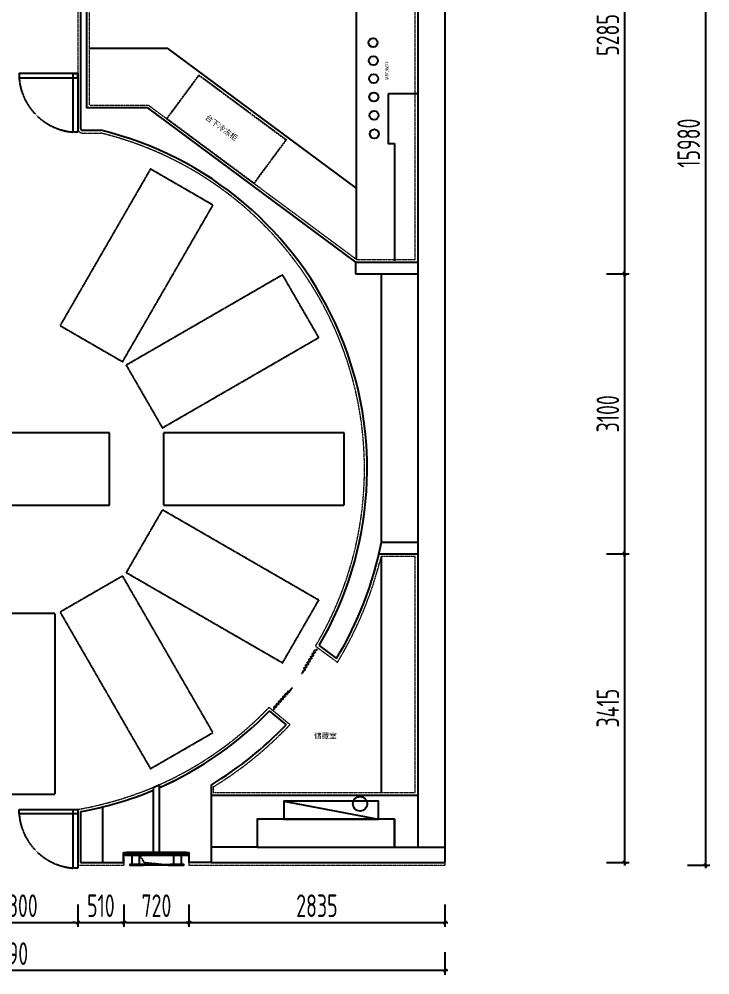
# Model space of a CAD drawing. Header units: millimetres. Extents: x 1392226 to 1407855, y -89890 to -71308.
# Drawn here: x 1400207 to 1407855, y -89890 to -79315 of the extents above; entities that cross this region are included whole.
import ezdxf

# ---------------------------------------------------------------- set-up
doc = ezdxf.new("R2010")
doc.units = ezdxf.units.MM
doc.header["$LTSCALE"] = 15
for name, pattern in [('DASH', [0.35, 0.25, -0.1]), ('DASHED2', [0.375, 0.25, -0.125]), ('M-CENTER', [11.25, 7.5, -1.25, 1.25, -1.25])]:
    doc.linetypes.add(name, pattern=pattern)
for name, color, linetype in [('A-DIM--土建尺寸', 44, 'Continuous'), ('A-FIRE-消防栓', 16, 'Continuous'), ('A-WALL-墙体', 160, 'Continuous'), ('FF-DOOR--门', 60, 'Continuous'), ('FF-FURN-活动家具', 51, 'Continuous'), ('FF-HIGH-CABINET 3-固定家具(悬空)', 30, 'Continuous'), ('FF-SHORT CABINET-固定家具（落地、不到顶）', 40, 'Continuous'), ('FF-TEXT--区域文字', 50, 'Continuous'), ('PJ3-【固定家私（落地、不到顶）】Furniture（to_the_floor_below_ceiling）', 30, 'Continuous'), ('TEXT', 12, 'Continuous')]:
    doc.layers.add(name, color=color, linetype=linetype)
doc.layers.add('FF-FINISH-墙体完成面', color=20, linetype='M-CENTER', lineweight=13)
doc.styles.add('CCD-DIM', font='archs.shx', dxfattribs={"width": 0.75})
doc.styles.add('TongRui-JC', font='times.ttf')
doc.dimstyles.new('CCD_DIM_100', dxfattribs={"dimscale": 100, "dimtxt": 2.5, "dimasz": 0.3, "dimexe": 0.5, "dimexo": 1.5, "dimgap": 0.6, "dimtad": 1, "dimdec": 0, "dimrnd": 5, "dimzin": 12, "dimdsep": 46, "dimtxsty": 'CCD-DIM', "dimblk": 'CCD_Dimension_Tick', "dimcen": 0.125, "dimclrd": 44, "dimclre": 44, "dimclrt": 50, "dimadec": 0, "dimazin": 0, "dimtfac": 1, "dimtdec": 0, "dimtix": 1, "dimtmove": 1, "dimatfit": 3, "dimldrblk": 'CCD_Leader_Dot', "dimfxl": 2, "dimfxlon": 1, "dimtvp": 1, "dimtolj": 1, "dimtzin": 0, "dimarcsym": 0})

# ---------------------------------------------------------------- blocks, each defined once
blk = doc.blocks.new('做成ACAD TuKuai0099')
at = {"linetype": 'Continuous'}
blk.add_line((725, 142), (764, 142), dxfattribs=at)
blk.add_lwpolyline([(764, 142, 10, 0, 0), (784, 142, 0, 0, 0)], format="xyseb", dxfattribs=at)
for centre, major_axis, ratio, start_param, end_param in [((457, 142), (-6.52, -6.52), 0.999999, -0.785399, 2.356197), ((476, 142), (-6.52, 6.52), 1, 3.926991, 7.068583), ((494, 142), (-6.52, -6.52), 0.999999, -0.785399, 2.356197), ((513, 142), (-6.52, -6.52), 1, 2.356194, 5.497787), ((531, 142), (-6.52, -6.52), 0.999999, -0.785399, 2.356197), ((550, 142), (-6.52, 6.52), 1, 3.926991, 7.068583), ((568, 142), (-6.52, -6.52), 0.999999, -0.785399, 2.356197), ((586, 142), (-6.52, -6.52), 1, 2.356194, 5.497787), ((605, 142), (-6.52, -6.52), 0.999999, -0.785399, 2.356197), ((623, 142), (-6.52, 6.52), 1, 3.926991, 7.068583), ((642, 142), (-6.52, 6.52), 0.999999, 0.785399, 3.926994), ((660, 142), (-6.52, -6.52), 1, 2.356194, 5.497787), ((679, 142), (-6.52, 6.52), 0.999999, 0.785399, 3.926994), ((697, 142), (-6.52, 6.52), 1, 3.926991, 7.068583), ((715, 142), (-6.52, 6.52), 0.999999, 0.785399, 3.926994)]:
    blk.add_ellipse(centre, major_axis=major_axis, ratio=ratio, start_param=start_param, end_param=end_param, dxfattribs=at)
blk = doc.blocks.new('CCD_Dimension_Tick')
at = {"color": 0, "linetype": 'ByBlock', "lineweight": -2}
for p, q in [((-1.09, 0), (0, 0)), ((0, 0), (1.09, 0))]:
    blk.add_line(p, q, dxfattribs=at)
at = {"color": 0, "linetype": 'Continuous', "lineweight": -2, "const_width": 0.608}
blk.add_lwpolyline([(-0.61, -0.61), (0.61, 0.61)], dxfattribs=at)
blk = doc.blocks.new('*D21')
at = {"layer": 'A-DIM--土建尺寸', "color": 44, "lineweight": -2, "ltscale": 100, "transparency": 16777216}
for p, q in [((1406710, -76848), (1406960, -76848)), ((1406910, -76878), (1406910, -82103)), ((1406710, -82133), (1406960, -82133))]:
    blk.add_line(p, q, dxfattribs=at)
at = {"layer": 'DEFPOINTS', "color": 0, "ltscale": 100, "transparency": 16777216}
for p in [(1405032, -76848), (1404622, -82133), (1406910, -82133)]:
    blk.add_point(p, dxfattribs=at)
at = {"layer": 'A-DIM--土建尺寸', "color": 44, "lineweight": -2, "ltscale": 100, "transparency": 16777216, "xscale": 30, "yscale": 30, "zscale": 30}
for p, rotation in [((1406910, -76848), 90), ((1406910, -82133), 270)]:
    blk.add_blockref('CCD_Dimension_Tick', p, dxfattribs=dict(at, rotation=rotation))
at = {"layer": 'A-DIM--土建尺寸', "color": 50, "ltscale": 100, "transparency": 16777216, "insert": (1406725, -79490), "char_height": 250, "attachment_point": 5, "rotation": 90, "style": 'CCD-DIM'}
blk.add_mtext('\\A1;5285', dxfattribs=at)
blk = doc.blocks.new('CCD_Leader_Dot')
at = {"color": 0, "linetype": 'ByBlock'}
blk.add_line((-5, 0), (-10, 0), dxfattribs=at)
at = {"color": 0, "linetype": 'ByBlock', "const_width": 5}
blk.add_lwpolyline([(-2.5, 0, 1), (2.5, 0, 1)], format="xyb", close=True, dxfattribs=at)
blk = doc.blocks.new('*D22')
at = {"layer": 'A-DIM--土建尺寸', "color": 44, "lineweight": -2, "ltscale": 100, "transparency": 16777216}
for p, q in [((1406710, -82133), (1406960, -82133)), ((1406910, -82163), (1406910, -85201)), ((1406710, -85231), (1406960, -85231))]:
    blk.add_line(p, q, dxfattribs=at)
at = {"layer": 'DEFPOINTS', "color": 0, "ltscale": 100, "transparency": 16777216}
for p in [(1404622, -82133), (1404622, -85231), (1406910, -85231)]:
    blk.add_point(p, dxfattribs=at)
at = {"layer": 'A-DIM--土建尺寸', "color": 44, "lineweight": -2, "ltscale": 100, "transparency": 16777216, "xscale": 30, "yscale": 30, "zscale": 30}
for p, rotation in [((1406910, -82133), 90), ((1406910, -85231), 270)]:
    blk.add_blockref('CCD_Dimension_Tick', p, dxfattribs=dict(at, rotation=rotation))
at = {"layer": 'A-DIM--土建尺寸', "color": 50, "ltscale": 100, "transparency": 16777216, "insert": (1406725, -83682), "char_height": 250, "attachment_point": 5, "rotation": 90, "style": 'CCD-DIM'}
blk.add_mtext('\\A1;3100', dxfattribs=at)
blk = doc.blocks.new('*D23')
at = {"layer": 'A-DIM--土建尺寸', "color": 44, "lineweight": -2, "ltscale": 100, "transparency": 16777216}
for p, q in [((1406710, -85231), (1406960, -85231)), ((1406910, -85261), (1406910, -88618)), ((1406710, -88648), (1406960, -88648))]:
    blk.add_line(p, q, dxfattribs=at)
at = {"layer": 'DEFPOINTS', "color": 0, "ltscale": 100, "transparency": 16777216}
for p in [(1404622, -85231), (1404922, -88648), (1406910, -88648)]:
    blk.add_point(p, dxfattribs=at)
at = {"layer": 'A-DIM--土建尺寸', "color": 44, "lineweight": -2, "ltscale": 100, "transparency": 16777216, "xscale": 30, "yscale": 30, "zscale": 30}
for p, rotation in [((1406910, -85231), 90), ((1406910, -88648), 270)]:
    blk.add_blockref('CCD_Dimension_Tick', p, dxfattribs=dict(at, rotation=rotation))
at = {"layer": 'A-DIM--土建尺寸', "color": 50, "ltscale": 100, "transparency": 16777216, "insert": (1406725, -86939), "char_height": 250, "attachment_point": 5, "rotation": 90, "style": 'CCD-DIM'}
blk.add_mtext('\\A1;3415', dxfattribs=at)
blk = doc.blocks.new('*D36')
at = {"layer": 'A-DIM--土建尺寸', "color": 44, "lineweight": -2, "ltscale": 100, "transparency": 16777216}
for p, q in [((1399557, -89110), (1399557, -89360)), ((1400857, -89110), (1400857, -89360)), ((1399587, -89310), (1400827, -89310))]:
    blk.add_line(p, q, dxfattribs=at)
at = {"layer": 'DEFPOINTS', "color": 0, "ltscale": 100, "transparency": 16777216}
for p in [(1399557, -88678), (1400857, -88678), (1400857, -89310)]:
    blk.add_point(p, dxfattribs=at)
at = {"layer": 'A-DIM--土建尺寸', "color": 44, "lineweight": -2, "ltscale": 100, "transparency": 16777216, "xscale": 30, "yscale": 30, "zscale": 30, "rotation": 180}
blk.add_blockref('CCD_Dimension_Tick', (1399557, -89310), dxfattribs=at)
at = {"layer": 'A-DIM--土建尺寸', "color": 44, "lineweight": -2, "ltscale": 100, "transparency": 16777216, "xscale": 30, "yscale": 30, "zscale": 30}
blk.add_blockref('CCD_Dimension_Tick', (1400857, -89310), dxfattribs=at)
at = {"layer": 'A-DIM--土建尺寸', "color": 50, "ltscale": 100, "transparency": 16777216, "insert": (1400207, -89125), "char_height": 250, "attachment_point": 5, "style": 'CCD-DIM'}
blk.add_mtext('\\A1;1300', dxfattribs=at)
blk = doc.blocks.new('*D18')
at = {"layer": 'A-DIM--土建尺寸', "color": 44, "lineweight": -2, "ltscale": 100, "transparency": 16777216}
for p, q in [((1395232, -89640), (1395232, -89890)), ((1404922, -89640), (1404922, -89890)), ((1395262, -89840), (1404892, -89840))]:
    blk.add_line(p, q, dxfattribs=at)
at = {"layer": 'DEFPOINTS', "color": 0, "ltscale": 100, "transparency": 16777216}
for p in [(1395232, -88678), (1404922, -88678), (1404922, -89840)]:
    blk.add_point(p, dxfattribs=at)
at = {"layer": 'A-DIM--土建尺寸', "color": 44, "lineweight": -2, "ltscale": 100, "transparency": 16777216, "xscale": 30, "yscale": 30, "zscale": 30, "rotation": 180}
blk.add_blockref('CCD_Dimension_Tick', (1395232, -89840), dxfattribs=at)
at = {"layer": 'A-DIM--土建尺寸', "color": 44, "lineweight": -2, "ltscale": 100, "transparency": 16777216, "xscale": 30, "yscale": 30, "zscale": 30}
blk.add_blockref('CCD_Dimension_Tick', (1404922, -89840), dxfattribs=at)
at = {"layer": 'A-DIM--土建尺寸', "color": 50, "ltscale": 100, "transparency": 16777216, "insert": (1400077, -89655), "char_height": 250, "attachment_point": 5, "style": 'CCD-DIM'}
blk.add_mtext('\\A1;9690', dxfattribs=at)
blk = doc.blocks.new('*D37')
at = {"layer": 'A-DIM--土建尺寸', "color": 44, "lineweight": -2, "ltscale": 100, "transparency": 16777216}
for p, q in [((1400857, -89110), (1400857, -89360)), ((1401367, -89110), (1401367, -89360)), ((1400827, -89310), (1400797, -89310)), ((1400857, -89310), (1401367, -89310)), ((1401397, -89310), (1401427, -89310))]:
    blk.add_line(p, q, dxfattribs=at)
at = {"layer": 'DEFPOINTS', "color": 0, "ltscale": 100, "transparency": 16777216}
for p in [(1400857, -88678), (1401367, -88678), (1401367, -89310)]:
    blk.add_point(p, dxfattribs=at)
at = {"layer": 'A-DIM--土建尺寸', "color": 44, "lineweight": -2, "ltscale": 100, "transparency": 16777216, "xscale": 30, "yscale": 30, "zscale": 30}
blk.add_blockref('CCD_Dimension_Tick', (1400857, -89310), dxfattribs=at)
at = {"layer": 'A-DIM--土建尺寸', "color": 44, "lineweight": -2, "ltscale": 100, "transparency": 16777216, "xscale": 30, "yscale": 30, "zscale": 30, "rotation": 180}
blk.add_blockref('CCD_Dimension_Tick', (1401367, -89310), dxfattribs=at)
at = {"layer": 'A-DIM--土建尺寸', "color": 50, "ltscale": 100, "transparency": 16777216, "insert": (1401112, -89125), "char_height": 250, "attachment_point": 5, "style": 'CCD-DIM'}
blk.add_mtext('\\A1;510', dxfattribs=at)
blk = doc.blocks.new('*D38')
at = {"layer": 'A-DIM--土建尺寸', "color": 44, "lineweight": -2, "ltscale": 100, "transparency": 16777216}
for p, q in [((1401367, -89110), (1401367, -89360)), ((1402087, -89110), (1402087, -89360)), ((1401397, -89310), (1402057, -89310))]:
    blk.add_line(p, q, dxfattribs=at)
at = {"layer": 'DEFPOINTS', "color": 0, "ltscale": 100, "transparency": 16777216}
for p in [(1401367, -88678), (1402087, -88678), (1402087, -89310)]:
    blk.add_point(p, dxfattribs=at)
at = {"layer": 'A-DIM--土建尺寸', "color": 44, "lineweight": -2, "ltscale": 100, "transparency": 16777216, "xscale": 30, "yscale": 30, "zscale": 30, "rotation": 180}
blk.add_blockref('CCD_Dimension_Tick', (1401367, -89310), dxfattribs=at)
at = {"layer": 'A-DIM--土建尺寸', "color": 44, "lineweight": -2, "ltscale": 100, "transparency": 16777216, "xscale": 30, "yscale": 30, "zscale": 30}
blk.add_blockref('CCD_Dimension_Tick', (1402087, -89310), dxfattribs=at)
at = {"layer": 'A-DIM--土建尺寸', "color": 50, "ltscale": 100, "transparency": 16777216, "insert": (1401727, -89125), "char_height": 250, "attachment_point": 5, "style": 'CCD-DIM'}
blk.add_mtext('\\A1;720', dxfattribs=at)
blk = doc.blocks.new('*D39')
at = {"layer": 'A-DIM--土建尺寸', "color": 44, "lineweight": -2, "ltscale": 100, "transparency": 16777216}
for p, q in [((1402087, -89110), (1402087, -89360)), ((1404922, -89110), (1404922, -89360)), ((1402117, -89310), (1404892, -89310))]:
    blk.add_line(p, q, dxfattribs=at)
at = {"layer": 'DEFPOINTS', "color": 0, "ltscale": 100, "transparency": 16777216}
for p in [(1402087, -88678), (1404922, -88678), (1404922, -89310)]:
    blk.add_point(p, dxfattribs=at)
at = {"layer": 'A-DIM--土建尺寸', "color": 44, "lineweight": -2, "ltscale": 100, "transparency": 16777216, "xscale": 30, "yscale": 30, "zscale": 30, "rotation": 180}
blk.add_blockref('CCD_Dimension_Tick', (1402087, -89310), dxfattribs=at)
at = {"layer": 'A-DIM--土建尺寸', "color": 44, "lineweight": -2, "ltscale": 100, "transparency": 16777216, "xscale": 30, "yscale": 30, "zscale": 30}
blk.add_blockref('CCD_Dimension_Tick', (1404922, -89310), dxfattribs=at)
at = {"layer": 'A-DIM--土建尺寸', "color": 50, "ltscale": 100, "transparency": 16777216, "insert": (1403504, -89125), "char_height": 250, "attachment_point": 5, "style": 'CCD-DIM'}
blk.add_mtext('\\A1;2835', dxfattribs=at)
blk = doc.blocks.new('*D40')
at = {"layer": 'A-DIM--土建尺寸', "color": 44, "lineweight": -2, "ltscale": 100, "transparency": 16777216}
for p, q in [((1407605, -72697), (1407855, -72697)), ((1407805, -72727), (1407805, -88648)), ((1407605, -88678), (1407855, -88678))]:
    blk.add_line(p, q, dxfattribs=at)
at = {"layer": 'DEFPOINTS', "color": 0, "ltscale": 100, "transparency": 16777216}
for p in [(1405372, -72697), (1404922, -88678), (1407805, -88678)]:
    blk.add_point(p, dxfattribs=at)
at = {"layer": 'A-DIM--土建尺寸', "color": 44, "lineweight": -2, "ltscale": 100, "transparency": 16777216, "xscale": 30, "yscale": 30, "zscale": 30}
for p, rotation in [((1407805, -72697), 90), ((1407805, -88678), 270)]:
    blk.add_blockref('CCD_Dimension_Tick', p, dxfattribs=dict(at, rotation=rotation))
at = {"layer": 'A-DIM--土建尺寸', "color": 50, "ltscale": 100, "transparency": 16777216, "insert": (1407620, -80687), "char_height": 250, "attachment_point": 5, "rotation": 90, "style": 'CCD-DIM'}
blk.add_mtext('\\A1;15980', dxfattribs=at)

msp = doc.modelspace()

# ---------------------------------------------------------------- linework, layer by layer
at = {"layer": 'A-FIRE-消防栓', "color": 16}
msp.add_circle((1403981.9, -87997.8), 80, dxfattribs=at)
at = {"layer": 'A-WALL-墙体'}
for p, q in [((1403528.6, -86244.7), (1403722.6, -86388)), ((1402332.8, -87789.4), (1402332.8, -88647.5)), ((1401131.8, -88032.1), (1401131.8, -88647.5)), ((1401363.9, -88535.5), (1402089.9, -88535.5))]:
    msp.add_line(p, q, dxfattribs=at)
for points in [[(1404621.8, -76847.5), (1404621.8, -88477.5)], [(1404921.8, -76847.5), (1404921.8, -88477.5)], [(1404621.8, -80142.5), (1404291.5, -80142.5)], [(1404291.5, -80142.5), (1404291.5, -80692.5), (1404361.5, -80692.5)], [(1400886.8, -80291), (1400886.9, -80524.9)], [(1401628.7, -80296.9), (1403930.9, -82002.8), (1404621.8, -82002.8)], [(1404361.5, -80692.5), (1404361.5, -81989.9)], [(1403930.9, -82002.8), (1403930.9, -82132.8)], [(1403930.9, -82132.8), (1404621.8, -82132.8)], [(1404219.4, -85101.4), (1404219.4, -82132.8)], [(1404219.4, -85101.4), (1404621.8, -85101.4)], [(1404191, -85231.4), (1404621.8, -85231.4)], [(1402976.7, -86970.3), (1403162, -87123.9)], [(1401693.9, -88533.4), (1401693.9, -87813.7)], [(1401759.9, -88533.4), (1401759.9, -87785.1)], [(1402332.8, -87900.6), (1404621.8, -87900.6)], [(1400886.8, -88084.3), (1400886.8, -88647.5)], [(1404361.6, -88477.5), (1404361.6, -88167.5), (1402841.2, -88167.5), (1402841.2, -88477.5)], [(1402841.2, -88477.5), (1402332.8, -88477.5)], [(1402841.2, -88477.5), (1404921.8, -88477.5), (1404921.8, -88647.5)], [(1401363.9, -88647.5), (1401363.9, -88535.5)], [(1402332.8, -88647.5), (1402089.9, -88647.5), (1402089.9, -88535.5)], [(1400886.8, -88647.5), (1401363.9, -88647.5)], [(1402332.8, -88647.5), (1404921.8, -88647.5)]]:
    msp.add_lwpolyline(points, dxfattribs=at)
at = {"layer": 'A-WALL-墙体', "ltscale": 100}
for points in [[(1401715.1, -77847.2), (1400936.6, -78625.7, 0.1989121), (1400886.8, -78745.9), (1400886.8, -80291)], [(1401628.7, -80296.9), (1400956.8, -80296.9), (1400956.8, -78745.9, -0.1989121), (1400986.1, -78675.2), (1401764.6, -77896.7)]]:
    msp.add_lwpolyline(points, format="xyb", dxfattribs=at)
at = {"layer": 'A-WALL-墙体'}
msp.add_lwpolyline([(1400886.9, -80524.9), (1400886.9, -80524.9, 0.4142136), (1400906.9, -80544.9), (1401110.3, -80544.9)], format="xyb", dxfattribs=at)
at = {"layer": 'A-WALL-墙体', "color": 251, "linetype": 'DASHED2'}
msp.add_lwpolyline([(1404361.6, -88167.5), (1404361.6, -88477.5)], dxfattribs=at)
at = {"layer": 'A-WALL-墙体'}
for radius, start, end in [(3853.6, 329.54, 76.43985), (4093.6, 329.18701, 348.58315), (3853.6, 293.76777, 315.97726), (4093.6, 301.2881, 316.21121), (3853.6, 293.76777, 296.73907), (3853.6, 280.1634, 292.69986)]:
    msp.add_arc((1400206.8, -84291.1), radius, start, end, dxfattribs=at)
at = {"layer": 'FF-DOOR--门'}
for points in [[(1400206.8, -79965), (1400856.8, -79965), (1400856.8, -79915), (1400206.8, -79915)], [(1400206.8, -88059.1), (1400856.8, -88059.1), (1400856.8, -88109.1), (1400206.8, -88109.1)]]:
    msp.add_lwpolyline(points, close=True, dxfattribs=at)
at = {"layer": 'FF-DOOR--门', "color": 251, "linetype": 'DASH', "ltscale": 0.5}
for points in [[(1400856.8, -79915), (1400856.8, -80565), (1400806.8, -80565), (1400806.8, -79915)], [(1400856.8, -88059.1), (1400856.8, -88709.1), (1400806.8, -88709.1), (1400806.8, -88059.1)]]:
    msp.add_lwpolyline(points, close=True, dxfattribs=at)
for centre in [(1400856.8, -79915), (1400856.8, -88059.1)]:
    msp.add_arc(centre, 651.9, 184.39862, 265.60138, dxfattribs=at)
at = {"layer": 'FF-FINISH-墙体完成面', "ltscale": 0.01}
for p, q in [((1400906.9, -80574.9), (1401106.8, -80574.9)), ((1403488.9, -86252.7), (1403731.3, -86431.8)), ((1402356.8, -87809.9), (1402356.8, -87870.6))]:
    msp.add_line(p, q, dxfattribs=at)
for points in [[(1403941.5, -81972.8), (1404591.8, -81972.8), (1404591.5, -76877.5)], [(1400856.8, -80266.9), (1400856.9, -80524.9)], [(1400986.8, -80266.9), (1401638.2, -80266.9)], [(1401638.2, -80266.9), (1403941.5, -81972.8)], [(1402356.8, -87870.6), (1404591.8, -87870.6), (1404591.8, -85261.4), (1404214.6, -85261.4)], [(1402974.4, -86929.4), (1403205.8, -87121.3)], [(1401696.9, -88533.4), (1401696.9, -87812.4)], [(1401756.9, -88533.4), (1401756.9, -87786.4)], [(1400856.8, -88059.1), (1400856.8, -88677.5), (1401366.9, -88677.5)], [(1401366.9, -88535.5), (1401366.9, -88677.5)], [(1402086.9, -88535.5), (1402086.9, -88677.5)], [(1402086.9, -88677.5), (1404921.8, -88677.5)], [(1404921.8, -88647.5), (1404921.8, -88677.5)]]:
    msp.add_lwpolyline(points, dxfattribs=at)
for points in [[(1401693.9, -77826), (1400915.4, -78604.4, 0.1989121), (1400856.8, -78745.9), (1400856.8, -80266.9)], [(1400986.8, -80266.9), (1400986.8, -78745.9, -0.1989121), (1401007.3, -78696.4), (1401785.8, -77917.9)]]:
    msp.add_lwpolyline(points, format="xyb", dxfattribs=at)
for centre, radius, start, end in [((1400906.9, -80524.9), 50, 180, 270), ((1400206.8, -84291.1), 3823.6, 329.13539, 76.38651), ((1400206.8, -84291.1), 4123.6, 328.7271, 346.39032), ((1400206.8, -84291.1), 3823.6, 298.03005, 316.37089), ((1400206.8, -84291.1), 4123.6, 301.42509, 316.65898), ((1400206.8, -84291.1), 3823.6, 293.9167, 298.03005), ((1400206.8, -84291.1), 3823.6, 279.7875, 292.93684)]:
    msp.add_arc(centre, radius, start, end, dxfattribs=at)
at = {"layer": 'FF-HIGH-CABINET 3-固定家具(悬空)'}
for points in [[(1401696.9, -87812.4), (1401756.9, -87786.4)], [(1401696.9, -87814.6), (1401756.9, -87788.6)], [(1401740.1, -88555.5), (1401381.1, -88555.5), (1401381.1, -88565.5), (1402080.9, -88565.4), (1402080.9, -88555.4), (1401740.1, -88555.5)], [(1401740.1, -88535.5), (1401397.2, -88535.5), (1401397.2, -88555.5), (1402056.7, -88555.4), (1402056.7, -88535.4), (1401740.1, -88535.5)], [(1401456, -88565.5), (1401456, -88565.5), (1401455.8, -88667.5), (1401455.8, -88667.5)], [(1401540.9, -88667.5), (1401540.9, -88565.5)], [(1401920.6, -88667.5), (1401920.6, -88565.4)], [(1402005.5, -88667.5), (1402005.5, -88667.5), (1402005.7, -88565.5), (1402005.7, -88565.5)], [(1401580.9, -88667.5), (1401431.9, -88667.5), (1401431.9, -88677.5), (1401580.9, -88677.5)], [(1401580.9, -88677.5), (1401580.9, -88667.5)], [(1401880.6, -88677.5), (1402030.9, -88677.5), (1402030.9, -88667.5), (1401880.6, -88667.5)], [(1401880.6, -88677.5), (1401880.6, -88667.5)]]:
    msp.add_lwpolyline(points, dxfattribs=at)
at = {"layer": 'FF-HIGH-CABINET 3-固定家具(悬空)', "color": 251, "linetype": 'DASHED2'}
for points in [[(1401540.9, -88565.5), (1401588.4, -88646.1), (1401880.6, -88677.5)], [(1401580.9, -88667.5), (1401880.6, -88667.5)], [(1401880.6, -88677.5), (1401580.9, -88677.5)]]:
    msp.add_lwpolyline(points, dxfattribs=at)
at = {"layer": 'FF-SHORT CABINET-固定家具（落地、不到顶）'}
for points in [[(1403941.7, -81972.8), (1403941.6, -78937.4)], [(1400986.8, -79636.9), (1401846, -79636.9), (1403941.7, -81188.9)]]:
    msp.add_lwpolyline(points, dxfattribs=at)
at = {"layer": 'FF-SHORT CABINET-固定家具（落地、不到顶）', "color": 20, "linetype": 'DASHED2', "ltscale": 0.1}
msp.add_lwpolyline([(1401841.6, -80418), (1402198.9, -79935.5), (1403163.2, -80649.7), (1402805.9, -81132.2)], close=True, dxfattribs=at)
at = {"layer": 'FF-SHORT CABINET-固定家具（落地、不到顶）', "color": 251, "linetype": 'DASH', "ltscale": 0.5}
for points in [[(1402353.2, -81373.4), (1401660.4, -80973.4), (1400660.4, -82705.5), (1401353.2, -83105.5)], [(1403524.5, -82837.5), (1403124.5, -82144.7), (1401392.4, -83144.7), (1401792.4, -83837.5)], [(1399206.8, -83891.1), (1399206.8, -84691.1), (1401206.8, -84691.1), (1401206.8, -83891.1)], [(1403806.8, -84691.1), (1403806.8, -83891.1), (1401806.8, -83891.1), (1401806.8, -84691.1)], [(1403124.5, -86437.5), (1403524.5, -85744.7), (1401792.4, -84744.7), (1401392.4, -85437.5)], [(1401660.4, -87608.8), (1402353.2, -87208.8), (1401353.2, -85476.8), (1400660.4, -85876.8)], [(1399806.8, -87891.1), (1400606.8, -87891.1), (1400606.8, -85891.1), (1399806.8, -85891.1)]]:
    msp.add_lwpolyline(points, close=True, dxfattribs=at)
at = {"layer": 'FF-SHORT CABINET-固定家具（落地、不到顶）', "color": 8, "ltscale": 100}
for centre in [(1404126.3, -79574.2), (1404129.1, -79774.6), (1404131.5, -79974.4), (1404134.1, -80175.9), (1404137, -80380.1), (1404139.9, -80584.2)]:
    msp.add_circle(centre, 50, dxfattribs=at)
at = {"layer": 'FF-SHORT CABINET-固定家具（落地、不到顶）'}
msp.add_arc((1403852.1, -81233.2), 90.2, 352.40767, 353.20727, dxfattribs=at)
at = {"layer": 'PJ3-【固定家私（落地、不到顶）】Furniture（to_the_floor_below_ceiling）'}
msp.add_lwpolyline([(1404214.6, -85261.4), (1404214.6, -87870.6)], dxfattribs=at)
at = {"layer": 'TEXT', "ltscale": 100}
msp.add_lwpolyline([(1403136.6, -88167.5), (1404186.6, -88167.5), (1404186.6, -87967.5), (1403136.6, -87967.5)], close=True, dxfattribs=at)
msp.add_lwpolyline([(1403136.6, -87967.5), (1404186.6, -88167.5)], dxfattribs=at)

# ---------------------------------------------------------------- block references
at = {"layer": 'FF-FURN-活动家具', "linetype": 'Continuous', "xscale": -1, "rotation": 59.36033658764423}
msp.add_blockref('做成ACAD TuKuai0099', (1403847.6, -85970.5), dxfattribs=at)
at = {"layer": 'FF-FURN-活动家具', "linetype": 'Continuous', "rotation": 48.49758075355675}
msp.add_blockref('做成ACAD TuKuai0099', (1402828.3, -87379.3), dxfattribs=at)

# ---------------------------------------------------------------- texts
at = {"layer": 'FF-TEXT--区域文字', "style": 'TongRui-JC'}
msp.add_text('储藏室', height=60, rotation=0.00001, dxfattribs=at).set_placement((1403471.8, -87275.5))
at = {"layer": 'FF-TEXT--区域文字', "attachment_point": 1, "style": 'TongRui-JC'}
for s, insert, char_height, rotation in [('{\\fSimSun|b0|i0|c134|p2;打酒机设备}', (1404290.4, -79782.3), 30, 270.53902), ('{\\fSimSun|b0|i0|c134|p2;台下冷冻柜}', (1402296.2, -80367.4), 60, 323.47564)]:
    msp.add_mtext_dynamic_manual_height_columns(s, width=898.797, gutter_width=207.9, heights=[0], dxfattribs=dict(at, insert=insert, char_height=char_height, rotation=rotation))

# ---------------------------------------------------------------- dimensions: what is measured, and where the dimension line sits
at = {"layer": 'A-DIM--土建尺寸', "color": 4, "ltscale": 100}
for base, p1, p2, picture, middle in [((1407804.8, -88677.5), (1405371.7, -72697.1), (1404921.8, -88677.5), '*D40', (1407619.8, -80687.3)), ((1406909.9, -82132.8), (1405031.7, -76847.5), (1404621.8, -82132.8), '*D21', (1406724.9, -79490.2)), ((1406909.9, -85231.4), (1404621.8, -82132.8), (1404621.8, -85231.4), '*D22', (1406724.9, -83682.1)), ((1406909.9, -88647.5), (1404621.8, -85231.4), (1404921.8, -88647.5), '*D23', (1406724.9, -86939.5))]:
    dim = msp.add_linear_dim(base=base, p1=p1, p2=p2, angle=90, dimstyle='CCD_DIM_100', dxfattribs=at)
    dim.commit()
    dim.dimension.update_dxf_attribs({"geometry": picture, "text_midpoint": middle})
for base, p1, p2, picture, middle in [((1404921.8, -89840.4), (1395231.8, -88677.5), (1404921.8, -88677.5), '*D18', (1400076.8, -89655.4)), ((1400856.8, -89309.7), (1399556.8, -88677.5), (1400856.8, -88677.5), '*D36', (1400206.8, -89124.7)), ((1401366.9, -89309.7), (1400856.8, -88677.5), (1401366.9, -88677.5), '*D37', (1401111.9, -89124.7)), ((1402086.9, -89309.7), (1401366.9, -88677.5), (1402086.9, -88677.5), '*D38', (1401726.9, -89124.7)), ((1404921.8, -89309.7), (1402086.9, -88677.5), (1404921.8, -88677.5), '*D39', (1403504.4, -89124.7))]:
    dim = msp.add_linear_dim(base=base, p1=p1, p2=p2, dimstyle='CCD_DIM_100', dxfattribs=at)
    dim.commit()
    dim.dimension.update_dxf_attribs({"geometry": picture, "text_midpoint": middle})

doc.saveas('drawing.dxf')
